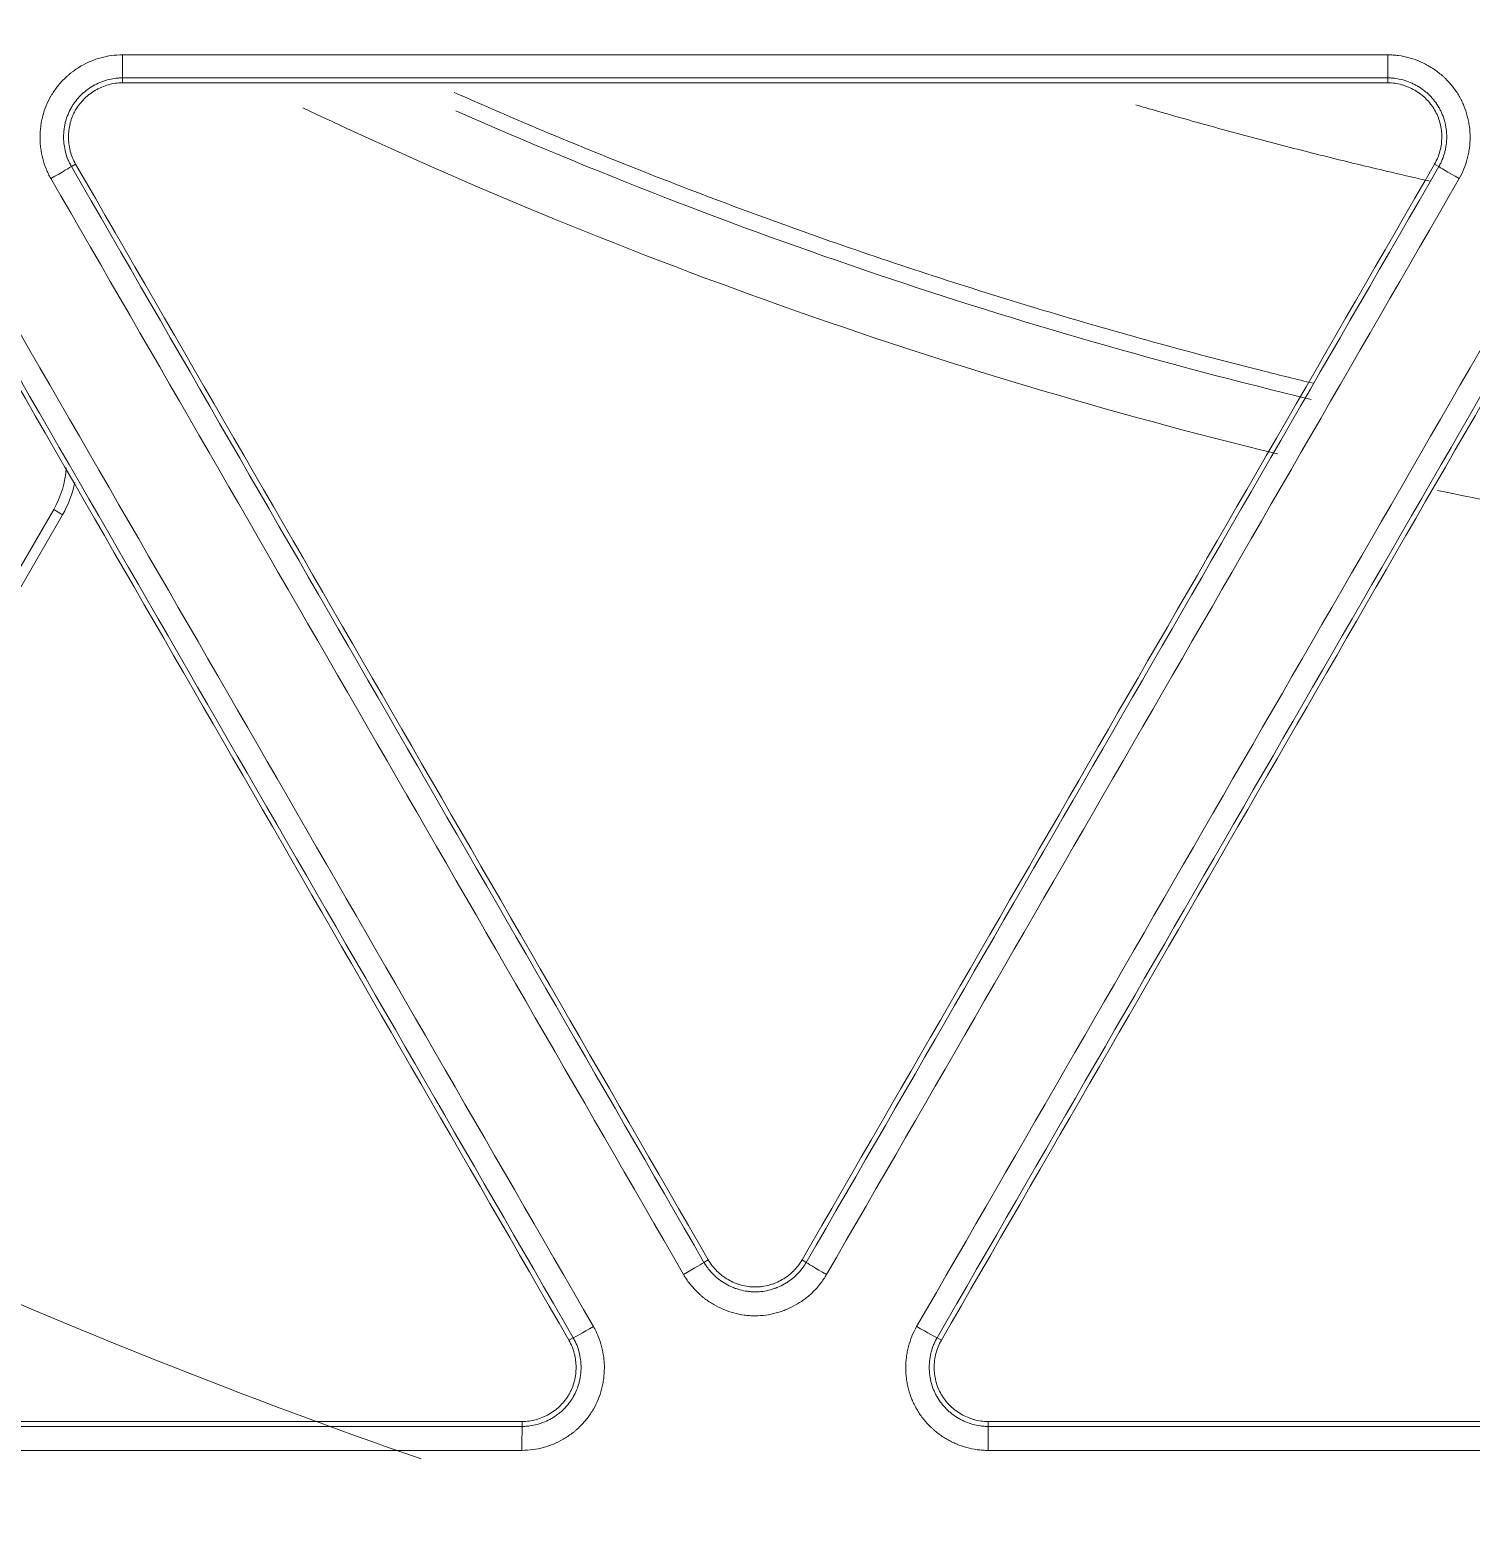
# Model space of a CAD drawing. Header units: inches. Extents: x 405346 to 489838, y -25612 to 14934.
# Drawn here: x 467194.61 to 467223.75, y 4199.86 to 4229.95 of the extents above; entities that cross this region are included whole.
import ezdxf

# ---------------------------------------------------------------- set-up
doc = ezdxf.new("R2010")
doc.units = ezdxf.units.IN
doc.header["$LTSCALE"] = 200
doc.header["$MEASUREMENT"] = 0
doc.layers.add('SS-EQ', color=2, linetype='Continuous', lineweight=20)

# ---------------------------------------------------------------- blocks, each defined once
blk = doc.blocks.new('4way무풍')
at = {"layer": 'SS-EQ'}
for p, q in [((-47.784, -92.45), (-47.784, -92.55)), ((-22.209, -92.55), (-22.209, -92.45)), ((-48.732, -94.192), (-48.818, -94.241)), ((-21.175, -94.241), (-21.262, -94.192)), ((-51.299, -105.267), (-48.996, -101.278)), ((-50.202, -102.951), (-49.176, -101.175)), ((-49.176, -101.175), (-48.996, -101.278)), ((-36.031, -116.39), (-35.944, -116.34)), ((-34.049, -116.34), (-33.963, -116.39)), ((-38.76, -117.966), (-38.673, -117.915)), ((-31.32, -117.915), (-31.233, -117.966)), ((-39.708, -119.707), (-39.708, -119.607)), ((-30.286, -119.607), (-30.286, -119.707))]:
    blk.add_line(p, q, dxfattribs=at)
for centre, radius, start, end in [((0, 0), 102.993, 244.62314, 256.2741), ((0, 0), 101.761, 246.21187, 256.5), ((-50.851, -100.207), 1.934, 330, 356.2814), ((-50.851, -100.207), 2.142, 330, 348.7383), ((0, 0), 102.993, 258.11985, 262.57626), ((0, 0), 127.397, 240.74974, 250.8709)]:
    blk.add_arc(centre, radius, start, end, dxfattribs=at)
for centre, major_axis, ratio, start_param, end_param in [((-47.784, -91.976), (0, 0.474), 0.006388, 1.586638, 3.106685), ((-22.209, -91.976), (0, 0.474), 0.002889, 1.587274, 3.106686), ((-49.228, -94.478), (-0.41, -0.237), 0.010854, 1.557017, 3.106684), ((-20.765, -94.478), (-0.41, 0.237), 0.016057, 0.034911, 1.576993), ((-36.441, -116.626), (0.41, 0.237), 0.016424, 4.698155, 6.248274), ((-33.552, -116.626), (-0.41, 0.237), 0.020451, 0.034914, 1.578233), ((-38.263, -117.678), (-0.41, -0.237), 0.016482, 0.034911, 1.556331), ((-31.73, -117.678), (-0.41, 0.237), 0.020573, 1.578579, 3.106679), ((-39.708, -120.18), (0, 0.474), 0.004362, 0.034813, 1.592795), ((-30.286, -120.18), (0, -0.474), 0.00332, 3.176499, 4.734691)]:
    blk.add_ellipse(centre, major_axis=major_axis, ratio=ratio, start_param=start_param, end_param=end_param, dxfattribs=at)
for points, knots in [([(-0.032, -346.294), (-6.969, -346.294), (-13.906, -346.294), (-27.78, -346.294), (-34.717, -346.294), (-55.528, -346.294), (-69.403, -346.294), (-97.151, -346.294), (-111.025, -346.294), (-138.774, -346.294), (-152.648, -346.294), (-180.396, -346.294), (-194.27, -346.294), (-215.082, -346.294), (-222.019, -346.294), (-235.893, -346.294), (-242.83, -346.294), (-253.236, -346.294), (-256.704, -346.293), (-263.641, -346.293), (-267.11, -346.294), (-272.313, -346.294), (-274.047, -346.294), (-276.648, -346.294), (-277.515, -346.294), (-279.25, -346.294), (-280.117, -346.293), (-281.418, -346.293), (-281.851, -346.293), (-282.718, -346.293), (-283.152, -346.293), (-283.802, -346.293), (-284.019, -346.294), (-284.453, -346.294), (-284.669, -346.294), (-285.103, -346.294), (-285.32, -346.293), (-285.753, -346.291), (-285.97, -346.288), (-286.62, -346.277), (-287.053, -346.265), (-287.92, -346.232), (-288.353, -346.21), (-289.653, -346.133), (-290.519, -346.062), (-291.817, -345.929), (-292.25, -345.88), (-292.899, -345.799), (-293.116, -345.771), (-293.548, -345.713), (-294.627, -345.561), (-295.697, -345.382), (-298.249, -344.898), (-299.929, -344.504), (-302.417, -343.81), (-304.065, -343.313), (-305.692, -342.746), (-308.116, -341.843), (-309.711, -341.172), (-311.481, -340.336), (-311.677, -340.242), (-312.069, -340.051), (-312.265, -339.955), (-312.85, -339.663), (-313.238, -339.464), (-314.393, -338.857), (-315.91, -338.018), (-317.384, -337.119), (-318.837, -336.19), (-319.553, -335.711), (-320.962, -334.724), (-322.351, -333.708), (-324.369, -332.095), (-326.323, -330.394), (-327.582, -329.2), (-328.355, -328.435), (-328.586, -328.204), (-328.815, -327.971), (-328.968, -327.815), (-329.044, -327.737), (-329.423, -327.345), (-329.723, -327.029), (-330.61, -326.073), (-331.762, -324.777), (-333.398, -322.77), (-334.43, -321.391), (-335.932, -319.291), (-336.873, -317.851), (-338.196, -315.627), (-339.047, -314.124), (-339.838, -312.58), (-340.313, -311.601), (-340.454, -311.306), (-340.593, -311.01), (-340.685, -310.813), (-340.731, -310.713), (-340.958, -310.218), (-341.135, -309.821), (-341.654, -308.624), (-342.309, -307.019), (-343.186, -304.583), (-343.7, -302.939), (-344.419, -300.46), (-344.828, -298.788), (-345.336, -296.251), (-345.487, -295.401), (-345.755, -293.691), (-345.871, -292.831), (-345.994, -291.749), (-346.017, -291.533), (-346.062, -291.099), (-346.083, -290.882), (-346.143, -290.23), (-346.178, -289.796), (-346.239, -288.927), (-346.265, -288.493), (-346.307, -287.624), (-346.324, -287.19), (-346.342, -286.538), (-346.347, -286.321), (-346.354, -285.886), (-346.356, -285.669), (-346.359, -285.235), (-346.359, -285.017), (-346.359, -284.583), (-346.359, -284.366), (-346.358, -283.714), (-346.358, -283.28), (-346.358, -282.411), (-346.358, -281.976), (-346.358, -280.673), (-346.358, -279.804), (-346.359, -278.066), (-346.359, -277.197), (-346.359, -274.59), (-346.359, -272.852), (-346.358, -264.163), (-346.358, -257.211), (-346.359, -236.356), (-346.359, -222.453), (-346.359, -194.646), (-346.359, -180.743), (-346.359, -152.936), (-346.359, -139.033), (-346.359, -111.226), (-346.359, -69.517), (-346.359, -27.807), (-346.359, 0)], [0, 0, 0, 0, 0.03125, 0.03125, 0.0625, 0.0625, 0.125, 0.125, 0.1875, 0.1875, 0.25, 0.25, 0.3125, 0.3125, 0.34375, 0.34375, 0.375, 0.375, 0.390625, 0.390625, 0.40625, 0.40625, 0.414063, 0.414063, 0.417969, 0.417969, 0.421875, 0.421875, 0.423828, 0.423828, 0.425781, 0.425781, 0.426758, 0.426758, 0.427734, 0.427734, 0.428711, 0.428711, 0.429688, 0.429688, 0.431641, 0.431641, 0.433594, 0.433594, 0.4375, 0.4375, 0.439453, 0.439453, 0.44043, 0.44043, 0.441406, 0.445313, 0.445313, 0.453125, 0.453125, 0.457031, 0.460938, 0.460938, 0.46875, 0.46875, 0.469727, 0.469727, 0.470703, 0.470703, 0.472656, 0.472656, 0.476563, 0.480469, 0.480469, 0.484375, 0.484375, 0.488281, 0.492188, 0.496094, 0.5, 0.5, 0.500977, 0.501465, 0.501465, 0.501953, 0.501953, 0.503906, 0.503906, 0.507813, 0.511719, 0.515625, 0.515625, 0.523438, 0.523438, 0.527344, 0.53125, 0.53125, 0.532227, 0.532715, 0.532715, 0.533203, 0.533203, 0.535156, 0.535156, 0.539063, 0.542969, 0.546875, 0.546875, 0.554688, 0.554688, 0.558594, 0.558594, 0.5625, 0.5625, 0.563477, 0.563477, 0.564453, 0.564453, 0.566406, 0.566406, 0.568359, 0.568359, 0.570313, 0.570313, 0.571289, 0.571289, 0.572266, 0.572266, 0.573242, 0.573242, 0.574219, 0.574219, 0.576172, 0.576172, 0.578125, 0.578125, 0.582031, 0.582031, 0.585938, 0.585938, 0.59375, 0.59375, 0.625, 0.625, 0.6875, 0.6875, 0.75, 0.75, 0.8125, 0.8125, 0.875, 1, 1, 1, 1]), ([(-345.164, 0), (-345.164, -27.72), (-345.163, -69.3), (-345.162, -110.879), (-345.161, -138.599), (-345.16, -152.459), (-345.158, -180.179), (-345.157, -194.038), (-345.154, -221.758), (-345.152, -235.618), (-345.147, -256.408), (-345.146, -263.338), (-345.145, -272), (-345.144, -273.733), (-345.144, -276.331), (-345.144, -277.198), (-345.143, -278.93), (-345.142, -279.796), (-345.142, -281.096), (-345.141, -281.529), (-345.141, -282.395), (-345.141, -282.828), (-345.141, -283.694), (-345.141, -284.128), (-345.14, -284.777), (-345.139, -284.994), (-345.136, -285.427), (-345.134, -285.643), (-345.124, -286.293), (-345.113, -286.726), (-345.08, -287.592), (-345.06, -288.025), (-345.009, -288.891), (-344.978, -289.324), (-344.926, -289.973), (-344.898, -290.298), (-344.868, -290.623), (-344.847, -290.839), (-344.836, -290.947), (-344.736, -291.92), (-344.629, -292.78), (-344.379, -294.49), (-344.236, -295.341), (-343.754, -297.876), (-343.361, -299.547), (-342.665, -302.025), (-342.166, -303.667), (-341.312, -306.101), (-340.67, -307.704), (-340.162, -308.899), (-339.901, -309.494), (-339.629, -310.087), (-339.446, -310.481), (-339.353, -310.678), (-338.885, -311.657), (-338.495, -312.43), (-337.684, -313.955), (-337.263, -314.706), (-336.391, -316.189), (-335.94, -316.919), (-335.007, -318.36), (-334.525, -319.069), (-333.532, -320.468), (-332.508, -321.846), (-330.881, -323.85), (-329.735, -325.144), (-328.853, -326.098), (-328.555, -326.413), (-328.177, -326.804), (-328.101, -326.882), (-327.949, -327.038), (-327.721, -327.27), (-327.491, -327.501), (-326.721, -328.264), (-325.466, -329.454), (-323.518, -331.15), (-321.504, -332.756), (-320.119, -333.767), (-318.711, -334.749), (-317.997, -335.224), (-316.546, -336.146), (-315.81, -336.593), (-314.315, -337.455), (-313.557, -337.871), (-312.595, -338.371), (-312.305, -338.52), (-312.014, -338.667), (-311.819, -338.764), (-311.722, -338.813), (-311.235, -339.053), (-310.844, -339.241), (-309.666, -339.791), (-308.875, -340.139), (-307.283, -340.8), (-305.68, -341.425), (-303.244, -342.258), (-301.598, -342.743), (-299.114, -343.417), (-297.436, -343.797), (-294.888, -344.259), (-294.033, -344.395), (-292.957, -344.543), (-292.742, -344.571), (-292.31, -344.625), (-291.663, -344.704), (-291.015, -344.771), (-289.72, -344.892), (-288.856, -344.954), (-287.56, -345.019), (-287.128, -345.036), (-286.48, -345.054), (-286.264, -345.059), (-285.831, -345.067), (-285.615, -345.069), (-285.183, -345.073), (-284.967, -345.074), (-284.534, -345.075), (-284.318, -345.075), (-283.67, -345.076), (-283.237, -345.076), (-282.589, -345.076), (-282.373, -345.076), (-281.94, -345.076), (-281.724, -345.076), (-281.075, -345.076), (-280.643, -345.077), (-279.346, -345.077), (-278.481, -345.078), (-276.752, -345.079), (-275.887, -345.079), (-273.293, -345.079), (-271.563, -345.08), (-262.916, -345.081), (-255.998, -345.082), (-242.162, -345.085), (-235.244, -345.086), (-221.408, -345.089), (-214.49, -345.09), (-193.736, -345.092), (-179.9, -345.094), (-152.228, -345.096), (-138.392, -345.096), (-110.72, -345.097), (-96.884, -345.098), (-69.212, -345.098), (-55.376, -345.099), (-34.622, -345.099), (-27.704, -345.099), (-13.868, -345.099), (-6.95, -345.099), (-0.032, -345.099)], [0, 0, 0, 0, 0.125, 0.1875, 0.1875, 0.25, 0.25, 0.3125, 0.3125, 0.375, 0.375, 0.40625, 0.40625, 0.414063, 0.414063, 0.417969, 0.417969, 0.421875, 0.421875, 0.423828, 0.423828, 0.425781, 0.425781, 0.427734, 0.427734, 0.428711, 0.428711, 0.429688, 0.429688, 0.431641, 0.431641, 0.433594, 0.433594, 0.435547, 0.435547, 0.436523, 0.437012, 0.437012, 0.4375, 0.4375, 0.441406, 0.441406, 0.445313, 0.445313, 0.453125, 0.453125, 0.457031, 0.460938, 0.464844, 0.464844, 0.466797, 0.467773, 0.467773, 0.46875, 0.46875, 0.472656, 0.472656, 0.476563, 0.476563, 0.480469, 0.480469, 0.484375, 0.484375, 0.488281, 0.492188, 0.496094, 0.496094, 0.498047, 0.498047, 0.498535, 0.498535, 0.499023, 0.5, 0.5, 0.503906, 0.507813, 0.511719, 0.515625, 0.515625, 0.519531, 0.519531, 0.523438, 0.523438, 0.527344, 0.527344, 0.52832, 0.528809, 0.528809, 0.529297, 0.529297, 0.53125, 0.53125, 0.535156, 0.535156, 0.539063, 0.542969, 0.546875, 0.546875, 0.554688, 0.554688, 0.558594, 0.558594, 0.55957, 0.55957, 0.560547, 0.5625, 0.5625, 0.566406, 0.566406, 0.568359, 0.568359, 0.569336, 0.569336, 0.570313, 0.570313, 0.571289, 0.571289, 0.572266, 0.572266, 0.574219, 0.574219, 0.575195, 0.575195, 0.576172, 0.576172, 0.578125, 0.578125, 0.582031, 0.582031, 0.585938, 0.585938, 0.59375, 0.59375, 0.625, 0.625, 0.65625, 0.65625, 0.6875, 0.6875, 0.75, 0.75, 0.8125, 0.8125, 0.875, 0.875, 0.9375, 0.9375, 0.96875, 0.96875, 1, 1, 1, 1]), ([(-49.231, -94.486), (-49.25, -94.454), (-49.267, -94.422), (-49.299, -94.356), (-49.314, -94.322), (-49.356, -94.221), (-49.401, -94.084), (-49.429, -93.941), (-49.441, -93.851), (-49.443, -93.832), (-49.446, -93.796), (-49.451, -93.741), (-49.452, -93.687), (-49.452, -93.578), (-49.448, -93.506), (-49.434, -93.398), (-49.428, -93.362), (-49.417, -93.308), (-49.414, -93.29), (-49.405, -93.254), (-49.401, -93.237), (-49.378, -93.149), (-49.332, -93.011), (-49.268, -92.881), (-49.213, -92.786), (-49.194, -92.755), (-49.153, -92.694), (-49.132, -92.665), (-49.065, -92.579), (-49.017, -92.524), (-48.94, -92.448), (-48.9, -92.411), (-48.858, -92.376), (-48.83, -92.352), (-48.815, -92.341), (-48.743, -92.286), (-48.622, -92.205), (-48.492, -92.141), (-48.408, -92.106), (-48.391, -92.099), (-48.357, -92.086), (-48.34, -92.08), (-48.288, -92.062), (-48.253, -92.051), (-48.147, -92.023), (-48.077, -92.008), (-47.933, -91.989), (-47.86, -91.984), (-47.787, -91.984)], [0, 0, 0, 0, 0.03125, 0.03125, 0.0625, 0.0625, 0.125, 0.1875, 0.1875, 0.203125, 0.203125, 0.21875, 0.25, 0.25, 0.3125, 0.3125, 0.34375, 0.34375, 0.359375, 0.359375, 0.375, 0.375, 0.4375, 0.5, 0.5, 0.53125, 0.53125, 0.5625, 0.5625, 0.625, 0.625, 0.65625, 0.671875, 0.671875, 0.6875, 0.6875, 0.75, 0.8125, 0.8125, 0.828125, 0.828125, 0.84375, 0.84375, 0.875, 0.875, 0.9375, 0.9375, 1, 1, 1, 1]), ([(-22.211, -91.984), (-22.174, -91.984), (-22.137, -91.985), (-22.064, -91.99), (-22.028, -91.994), (-21.92, -92.009), (-21.778, -92.038), (-21.64, -92.085), (-21.556, -92.12), (-21.539, -92.128), (-21.506, -92.143), (-21.456, -92.166), (-21.408, -92.192), (-21.314, -92.247), (-21.254, -92.287), (-21.167, -92.353), (-21.139, -92.376), (-21.098, -92.412), (-21.084, -92.424), (-21.057, -92.449), (-21.044, -92.462), (-20.979, -92.526), (-20.884, -92.635), (-20.803, -92.755), (-20.748, -92.85), (-20.73, -92.883), (-20.698, -92.948), (-20.683, -92.981), (-20.642, -93.082), (-20.619, -93.15), (-20.592, -93.256), (-20.584, -93.291), (-20.573, -93.345), (-20.57, -93.363), (-20.564, -93.399), (-20.561, -93.417), (-20.55, -93.508), (-20.54, -93.653), (-20.55, -93.797), (-20.561, -93.887), (-20.564, -93.906), (-20.57, -93.942), (-20.573, -93.96), (-20.584, -94.014), (-20.592, -94.049), (-20.62, -94.155), (-20.643, -94.223), (-20.698, -94.357), (-20.729, -94.422), (-20.766, -94.486)], [0, 0, 0, 0, 0.03125, 0.03125, 0.0625, 0.0625, 0.125, 0.1875, 0.1875, 0.203125, 0.203125, 0.21875, 0.25, 0.25, 0.3125, 0.3125, 0.34375, 0.34375, 0.359375, 0.359375, 0.375, 0.375, 0.4375, 0.5, 0.5, 0.53125, 0.53125, 0.5625, 0.5625, 0.625, 0.625, 0.65625, 0.65625, 0.671875, 0.671875, 0.6875, 0.6875, 0.75, 0.8125, 0.8125, 0.828125, 0.828125, 0.84375, 0.84375, 0.875, 0.875, 0.9375, 0.9375, 1, 1, 1, 1]), ([(-47.784, -92.45), (-47.787, -92.45), (-47.791, -92.45), (-47.797, -92.45), (-47.807, -92.45), (-47.83, -92.451), (-47.876, -92.453), (-47.914, -92.457), (-47.991, -92.467), (-48.042, -92.478), (-48.117, -92.498), (-48.142, -92.506), (-48.192, -92.523), (-48.216, -92.533), (-48.289, -92.563), (-48.381, -92.609), (-48.468, -92.666), (-48.52, -92.706), (-48.53, -92.714), (-48.551, -92.731), (-48.581, -92.756), (-48.609, -92.783), (-48.665, -92.837), (-48.699, -92.876), (-48.747, -92.938), (-48.762, -92.959), (-48.791, -93.002), (-48.805, -93.024), (-48.844, -93.092), (-48.867, -93.139), (-48.906, -93.235), (-48.923, -93.284), (-48.943, -93.36), (-48.948, -93.385), (-48.958, -93.437), (-48.962, -93.463), (-48.972, -93.54), (-48.976, -93.592), (-48.976, -93.669), (-48.975, -93.695), (-48.972, -93.734), (-48.971, -93.748), (-48.969, -93.774), (-48.967, -93.787), (-48.959, -93.852), (-48.939, -93.954), (-48.907, -94.052), (-48.877, -94.124), (-48.867, -94.148), (-48.849, -94.184), (-48.843, -94.195), (-48.834, -94.213), (-48.829, -94.221), (-48.825, -94.23), (-48.821, -94.236), (-48.82, -94.239), (-48.818, -94.241)], [0, 0, 0, 0, 0.003906, 0.003906, 0.007812, 0.015625, 0.03125, 0.0625, 0.0625, 0.125, 0.125, 0.15625, 0.15625, 0.1875, 0.1875, 0.25, 0.3125, 0.3125, 0.328125, 0.328125, 0.34375, 0.375, 0.375, 0.4375, 0.4375, 0.46875, 0.46875, 0.5, 0.5, 0.5625, 0.5625, 0.625, 0.625, 0.65625, 0.65625, 0.6875, 0.6875, 0.75, 0.75, 0.78125, 0.78125, 0.796875, 0.796875, 0.8125, 0.8125, 0.875, 0.9375, 0.9375, 0.96875, 0.96875, 0.984375, 0.984375, 0.992188, 0.996094, 0.996094, 1, 1, 1, 1]), ([(-48.732, -94.192), (-48.756, -94.15), (-48.777, -94.107), (-48.813, -94.019), (-48.828, -93.974), (-48.846, -93.905), (-48.851, -93.881), (-48.86, -93.834), (-48.864, -93.811), (-48.873, -93.739), (-48.879, -93.645), (-48.873, -93.549), (-48.866, -93.49), (-48.864, -93.478), (-48.86, -93.454), (-48.854, -93.419), (-48.846, -93.384), (-48.828, -93.315), (-48.813, -93.27), (-48.786, -93.204), (-48.776, -93.182), (-48.755, -93.139), (-48.744, -93.118), (-48.708, -93.056), (-48.655, -92.977), (-48.592, -92.906), (-48.541, -92.855), (-48.523, -92.839), (-48.487, -92.807), (-48.468, -92.792), (-48.412, -92.749), (-48.372, -92.723), (-48.31, -92.687), (-48.279, -92.67), (-48.246, -92.654), (-48.224, -92.645), (-48.213, -92.64), (-48.158, -92.617), (-48.068, -92.585), (-47.975, -92.566), (-47.881, -92.553), (-47.832, -92.55), (-47.784, -92.55)], [0, 0, 0, 0, 0.0625, 0.0625, 0.125, 0.125, 0.15625, 0.15625, 0.1875, 0.1875, 0.25, 0.3125, 0.3125, 0.328125, 0.328125, 0.34375, 0.375, 0.375, 0.4375, 0.4375, 0.46875, 0.46875, 0.5, 0.5, 0.5625, 0.625, 0.625, 0.65625, 0.65625, 0.6875, 0.6875, 0.75, 0.75, 0.78125, 0.796875, 0.796875, 0.8125, 0.8125, 0.875, 0.9375, 0.9375, 1, 1, 1, 1]), ([(-21.175, -94.241), (-21.174, -94.239), (-21.172, -94.236), (-21.169, -94.23), (-21.164, -94.221), (-21.153, -94.201), (-21.132, -94.161), (-21.116, -94.125), (-21.087, -94.053), (-21.07, -94.004), (-21.051, -93.929), (-21.045, -93.903), (-21.035, -93.852), (-21.031, -93.826), (-21.021, -93.748), (-21.014, -93.645), (-21.021, -93.541), (-21.029, -93.476), (-21.031, -93.463), (-21.035, -93.437), (-21.042, -93.398), (-21.05, -93.36), (-21.07, -93.285), (-21.086, -93.236), (-21.116, -93.164), (-21.126, -93.14), (-21.149, -93.093), (-21.162, -93.07), (-21.201, -93.002), (-21.23, -92.959), (-21.293, -92.877), (-21.328, -92.838), (-21.384, -92.783), (-21.403, -92.765), (-21.442, -92.731), (-21.463, -92.714), (-21.525, -92.667), (-21.568, -92.639), (-21.635, -92.6), (-21.67, -92.581), (-21.705, -92.564), (-21.729, -92.553), (-21.741, -92.548), (-21.801, -92.523), (-21.9, -92.489), (-22.001, -92.468), (-22.078, -92.457), (-22.104, -92.454), (-22.144, -92.452), (-22.157, -92.451), (-22.176, -92.45), (-22.186, -92.45), (-22.196, -92.45), (-22.203, -92.45), (-22.206, -92.45), (-22.209, -92.45)], [0, 0, 0, 0, 0.003906, 0.003906, 0.007812, 0.015625, 0.03125, 0.0625, 0.0625, 0.125, 0.125, 0.15625, 0.15625, 0.1875, 0.1875, 0.25, 0.3125, 0.3125, 0.328125, 0.328125, 0.34375, 0.375, 0.375, 0.4375, 0.4375, 0.46875, 0.46875, 0.5, 0.5, 0.5625, 0.5625, 0.625, 0.625, 0.65625, 0.65625, 0.6875, 0.6875, 0.75, 0.75, 0.78125, 0.796875, 0.796875, 0.8125, 0.8125, 0.875, 0.9375, 0.9375, 0.96875, 0.96875, 0.984375, 0.984375, 0.992187, 0.996094, 0.996094, 1, 1, 1, 1]), ([(-22.209, -92.55), (-22.161, -92.55), (-22.114, -92.553), (-22.019, -92.566), (-21.973, -92.576), (-21.904, -92.595), (-21.881, -92.602), (-21.836, -92.617), (-21.813, -92.626), (-21.747, -92.654), (-21.662, -92.696), (-21.583, -92.749), (-21.535, -92.785), (-21.525, -92.793), (-21.507, -92.808), (-21.479, -92.831), (-21.453, -92.855), (-21.402, -92.905), (-21.371, -92.941), (-21.327, -92.997), (-21.313, -93.016), (-21.286, -93.056), (-21.274, -93.076), (-21.238, -93.139), (-21.196, -93.224), (-21.166, -93.314), (-21.148, -93.384), (-21.142, -93.407), (-21.133, -93.454), (-21.129, -93.478), (-21.12, -93.549), (-21.117, -93.596), (-21.117, -93.668), (-21.118, -93.691), (-21.121, -93.739), (-21.123, -93.763), (-21.132, -93.835), (-21.15, -93.928), (-21.18, -94.018), (-21.216, -94.106), (-21.238, -94.15), (-21.262, -94.192)], [0, 0, 0, 0, 0.0625, 0.0625, 0.125, 0.125, 0.15625, 0.15625, 0.1875, 0.1875, 0.25, 0.3125, 0.3125, 0.328125, 0.328125, 0.34375, 0.375, 0.375, 0.4375, 0.4375, 0.46875, 0.46875, 0.5, 0.5, 0.5625, 0.625, 0.625, 0.65625, 0.65625, 0.6875, 0.6875, 0.75, 0.75, 0.78125, 0.78125, 0.8125, 0.8125, 0.875, 0.9375, 0.9375, 1, 1, 1, 1]), ([(-41.078, -92.744), (-39.815, -93.304), (-37.174, -94.409), (-33.114, -95.909), (-28.927, -97.253), (-25.786, -98.114), (-24.048, -98.542), (-23.718, -98.621)], [0, 0, 0, 0, 0.225949, 0.467776, 0.707379, 0.944548, 1, 1, 1, 1]), ([(-21.346, -94.54), (-21.61, -94.48), (-22.278, -94.327), (-23.35, -94.068), (-24.565, -93.758), (-25.782, -93.43), (-26.695, -93.172), (-27.202, -93.024), (-27.304, -92.994)], [0, 0, 0, 0, 0.131495, 0.334043, 0.537698, 0.742444, 0.948267, 1, 1, 1, 1]), ([(-36.031, -116.39), (-36.029, -116.393), (-36.027, -116.395), (-36.024, -116.401), (-36.019, -116.41), (-36.007, -116.429), (-35.982, -116.467), (-35.959, -116.499), (-35.912, -116.56), (-35.878, -116.599), (-35.822, -116.654), (-35.803, -116.672), (-35.763, -116.706), (-35.743, -116.723), (-35.681, -116.77), (-35.594, -116.827), (-35.501, -116.874), (-35.441, -116.899), (-35.429, -116.904), (-35.404, -116.913), (-35.367, -116.926), (-35.33, -116.938), (-35.255, -116.958), (-35.204, -116.969), (-35.127, -116.979), (-35.101, -116.982), (-35.049, -116.986), (-35.023, -116.987), (-34.944, -116.987), (-34.841, -116.979), (-34.739, -116.959), (-34.664, -116.938), (-34.639, -116.93), (-34.589, -116.913), (-34.565, -116.904), (-34.493, -116.874), (-34.447, -116.851), (-34.379, -116.812), (-34.346, -116.791), (-34.314, -116.769), (-34.292, -116.754), (-34.282, -116.746), (-34.23, -116.706), (-34.151, -116.638), (-34.082, -116.561), (-34.034, -116.499), (-34.019, -116.478), (-33.997, -116.446), (-33.99, -116.435), (-33.979, -116.418), (-33.974, -116.41), (-33.969, -116.401), (-33.966, -116.395), (-33.964, -116.393), (-33.963, -116.39)], [0, 0, 0, 0, 0.003906, 0.003906, 0.007812, 0.015625, 0.03125, 0.0625, 0.0625, 0.125, 0.125, 0.15625, 0.15625, 0.1875, 0.1875, 0.25, 0.3125, 0.3125, 0.328125, 0.328125, 0.34375, 0.375, 0.375, 0.4375, 0.4375, 0.46875, 0.46875, 0.5, 0.5, 0.5625, 0.625, 0.625, 0.65625, 0.65625, 0.6875, 0.6875, 0.75, 0.75, 0.78125, 0.796875, 0.796875, 0.8125, 0.8125, 0.875, 0.9375, 0.9375, 0.96875, 0.96875, 0.984375, 0.984375, 0.992188, 0.996094, 0.996094, 1, 1, 1, 1]), ([(-34.049, -116.34), (-34.073, -116.382), (-34.1, -116.421), (-34.158, -116.496), (-34.189, -116.532), (-34.24, -116.582), (-34.258, -116.598), (-34.294, -116.63), (-34.313, -116.645), (-34.37, -116.688), (-34.449, -116.741), (-34.534, -116.783), (-34.59, -116.807), (-34.601, -116.811), (-34.623, -116.82), (-34.657, -116.832), (-34.691, -116.842), (-34.76, -116.861), (-34.806, -116.871), (-34.877, -116.881), (-34.901, -116.883), (-34.949, -116.886), (-34.973, -116.887), (-35.045, -116.887), (-35.14, -116.881), (-35.233, -116.862), (-35.302, -116.843), (-35.325, -116.836), (-35.37, -116.82), (-35.393, -116.811), (-35.459, -116.784), (-35.501, -116.763), (-35.563, -116.727), (-35.583, -116.715), (-35.623, -116.688), (-35.643, -116.674), (-35.7, -116.631), (-35.772, -116.568), (-35.835, -116.497), (-35.893, -116.422), (-35.92, -116.382), (-35.944, -116.34)], [0, 0, 0, 0, 0.0625, 0.0625, 0.125, 0.125, 0.15625, 0.15625, 0.1875, 0.1875, 0.25, 0.3125, 0.3125, 0.328125, 0.328125, 0.34375, 0.375, 0.375, 0.4375, 0.4375, 0.46875, 0.46875, 0.5, 0.5, 0.5625, 0.625, 0.625, 0.65625, 0.65625, 0.6875, 0.6875, 0.75, 0.75, 0.78125, 0.78125, 0.8125, 0.8125, 0.875, 0.9375, 0.9375, 1, 1, 1, 1]), ([(-33.554, -116.636), (-33.572, -116.668), (-33.592, -116.699), (-33.633, -116.76), (-33.654, -116.79), (-33.721, -116.876), (-33.817, -116.984), (-33.927, -117.08), (-33.999, -117.135), (-34.014, -117.146), (-34.044, -117.167), (-34.089, -117.198), (-34.135, -117.227), (-34.23, -117.281), (-34.294, -117.313), (-34.395, -117.355), (-34.429, -117.368), (-34.481, -117.386), (-34.498, -117.392), (-34.533, -117.403), (-34.551, -117.408), (-34.639, -117.432), (-34.781, -117.46), (-34.926, -117.47), (-35.035, -117.47), (-35.072, -117.469), (-35.145, -117.464), (-35.181, -117.46), (-35.289, -117.446), (-35.36, -117.431), (-35.465, -117.403), (-35.499, -117.392), (-35.551, -117.374), (-35.568, -117.368), (-35.602, -117.355), (-35.619, -117.348), (-35.704, -117.313), (-35.834, -117.249), (-35.955, -117.168), (-36.027, -117.113), (-36.041, -117.102), (-36.07, -117.079), (-36.084, -117.067), (-36.125, -117.031), (-36.152, -117.006), (-36.229, -116.929), (-36.277, -116.875), (-36.366, -116.76), (-36.406, -116.7), (-36.443, -116.636)], [0, 0, 0, 0, 0.03125, 0.03125, 0.0625, 0.0625, 0.125, 0.1875, 0.1875, 0.203125, 0.203125, 0.21875, 0.25, 0.25, 0.3125, 0.3125, 0.34375, 0.34375, 0.359375, 0.359375, 0.375, 0.375, 0.4375, 0.5, 0.5, 0.53125, 0.53125, 0.5625, 0.5625, 0.625, 0.625, 0.65625, 0.65625, 0.671875, 0.671875, 0.6875, 0.6875, 0.75, 0.8125, 0.8125, 0.828125, 0.828125, 0.84375, 0.84375, 0.875, 0.875, 0.9375, 0.9375, 1, 1, 1, 1]), ([(-38.265, -117.689), (-38.247, -117.72), (-38.23, -117.753), (-38.197, -117.819), (-38.183, -117.852), (-38.141, -117.953), (-38.095, -118.09), (-38.068, -118.233), (-38.056, -118.323), (-38.054, -118.342), (-38.05, -118.378), (-38.046, -118.433), (-38.044, -118.487), (-38.045, -118.596), (-38.049, -118.668), (-38.063, -118.776), (-38.069, -118.812), (-38.079, -118.866), (-38.083, -118.884), (-38.091, -118.92), (-38.096, -118.938), (-38.119, -119.026), (-38.165, -119.163), (-38.229, -119.293), (-38.284, -119.388), (-38.303, -119.419), (-38.344, -119.48), (-38.365, -119.51), (-38.432, -119.596), (-38.48, -119.65), (-38.557, -119.726), (-38.597, -119.763), (-38.638, -119.799), (-38.667, -119.822), (-38.681, -119.833), (-38.754, -119.889), (-38.875, -119.969), (-39.005, -120.034), (-39.089, -120.069), (-39.106, -120.075), (-39.14, -120.088), (-39.157, -120.095), (-39.209, -120.112), (-39.244, -120.123), (-39.349, -120.152), (-39.42, -120.166), (-39.564, -120.185), (-39.636, -120.19), (-39.71, -120.19)], [0, 0, 0, 0, 0.03125, 0.03125, 0.0625, 0.0625, 0.125, 0.1875, 0.1875, 0.203125, 0.203125, 0.21875, 0.25, 0.25, 0.3125, 0.3125, 0.34375, 0.34375, 0.359375, 0.359375, 0.375, 0.375, 0.4375, 0.5, 0.5, 0.53125, 0.53125, 0.5625, 0.5625, 0.625, 0.625, 0.65625, 0.671875, 0.671875, 0.6875, 0.6875, 0.75, 0.8125, 0.8125, 0.828125, 0.828125, 0.84375, 0.84375, 0.875, 0.875, 0.9375, 0.9375, 1, 1, 1, 1]), ([(-39.708, -119.707), (-39.704, -119.707), (-39.701, -119.707), (-39.695, -119.706), (-39.685, -119.706), (-39.662, -119.706), (-39.616, -119.703), (-39.578, -119.699), (-39.5, -119.689), (-39.45, -119.679), (-39.374, -119.658), (-39.349, -119.65), (-39.3, -119.633), (-39.275, -119.624), (-39.203, -119.594), (-39.11, -119.547), (-39.024, -119.49), (-38.972, -119.45), (-38.961, -119.442), (-38.941, -119.426), (-38.911, -119.4), (-38.882, -119.374), (-38.827, -119.319), (-38.793, -119.28), (-38.745, -119.219), (-38.73, -119.198), (-38.701, -119.155), (-38.687, -119.132), (-38.647, -119.064), (-38.625, -119.018), (-38.585, -118.922), (-38.569, -118.873), (-38.549, -118.797), (-38.543, -118.771), (-38.533, -118.72), (-38.529, -118.694), (-38.519, -118.617), (-38.516, -118.565), (-38.516, -118.487), (-38.517, -118.461), (-38.519, -118.422), (-38.52, -118.409), (-38.523, -118.383), (-38.524, -118.37), (-38.532, -118.305), (-38.552, -118.203), (-38.585, -118.105), (-38.614, -118.032), (-38.625, -118.009), (-38.642, -117.973), (-38.648, -117.961), (-38.657, -117.944), (-38.662, -117.935), (-38.667, -117.927), (-38.67, -117.921), (-38.672, -117.918), (-38.673, -117.915)], [0, 0, 0, 0, 0.003906, 0.003906, 0.007813, 0.015625, 0.03125, 0.0625, 0.0625, 0.125, 0.125, 0.15625, 0.15625, 0.1875, 0.1875, 0.25, 0.3125, 0.3125, 0.328125, 0.328125, 0.34375, 0.375, 0.375, 0.4375, 0.4375, 0.46875, 0.46875, 0.5, 0.5, 0.5625, 0.5625, 0.625, 0.625, 0.65625, 0.65625, 0.6875, 0.6875, 0.75, 0.75, 0.78125, 0.78125, 0.796875, 0.796875, 0.8125, 0.8125, 0.875, 0.9375, 0.9375, 0.96875, 0.96875, 0.984375, 0.984375, 0.992187, 0.996094, 0.996094, 1, 1, 1, 1]), ([(-30.287, -120.191), (-30.324, -120.191), (-30.361, -120.189), (-30.434, -120.184), (-30.47, -120.181), (-30.578, -120.166), (-30.72, -120.137), (-30.857, -120.09), (-30.942, -120.054), (-30.959, -120.047), (-30.992, -120.032), (-31.041, -120.008), (-31.089, -119.982), (-31.184, -119.928), (-31.244, -119.888), (-31.331, -119.822), (-31.359, -119.799), (-31.4, -119.763), (-31.414, -119.75), (-31.441, -119.725), (-31.454, -119.713), (-31.518, -119.649), (-31.614, -119.54), (-31.695, -119.42), (-31.75, -119.325), (-31.767, -119.292), (-31.8, -119.227), (-31.814, -119.193), (-31.856, -119.093), (-31.879, -119.024), (-31.906, -118.919), (-31.914, -118.884), (-31.925, -118.83), (-31.928, -118.812), (-31.934, -118.776), (-31.937, -118.758), (-31.948, -118.667), (-31.957, -118.522), (-31.948, -118.377), (-31.937, -118.287), (-31.934, -118.269), (-31.928, -118.233), (-31.925, -118.215), (-31.914, -118.161), (-31.906, -118.126), (-31.878, -118.02), (-31.855, -117.952), (-31.8, -117.818), (-31.768, -117.752), (-31.732, -117.689)], [0, 0, 0, 0, 0.03125, 0.03125, 0.0625, 0.0625, 0.125, 0.1875, 0.1875, 0.203125, 0.203125, 0.21875, 0.25, 0.25, 0.3125, 0.3125, 0.34375, 0.34375, 0.359375, 0.359375, 0.375, 0.375, 0.4375, 0.5, 0.5, 0.53125, 0.53125, 0.5625, 0.5625, 0.625, 0.625, 0.65625, 0.65625, 0.671875, 0.671875, 0.6875, 0.6875, 0.75, 0.8125, 0.8125, 0.828125, 0.828125, 0.84375, 0.84375, 0.875, 0.875, 0.9375, 0.9375, 1, 1, 1, 1]), ([(-31.32, -117.915), (-31.322, -117.918), (-31.323, -117.921), (-31.327, -117.927), (-31.331, -117.935), (-31.342, -117.956), (-31.363, -117.996), (-31.379, -118.032), (-31.408, -118.104), (-31.425, -118.153), (-31.445, -118.228), (-31.45, -118.254), (-31.46, -118.305), (-31.464, -118.331), (-31.474, -118.409), (-31.481, -118.512), (-31.474, -118.616), (-31.466, -118.681), (-31.464, -118.694), (-31.46, -118.72), (-31.453, -118.758), (-31.444, -118.796), (-31.425, -118.871), (-31.408, -118.921), (-31.379, -118.993), (-31.368, -119.016), (-31.345, -119.063), (-31.333, -119.087), (-31.294, -119.154), (-31.265, -119.197), (-31.201, -119.279), (-31.167, -119.318), (-31.111, -119.373), (-31.092, -119.391), (-31.053, -119.425), (-31.032, -119.442), (-30.97, -119.489), (-30.927, -119.518), (-30.86, -119.557), (-30.825, -119.575), (-30.79, -119.592), (-30.766, -119.603), (-30.754, -119.608), (-30.694, -119.634), (-30.595, -119.668), (-30.494, -119.689), (-30.417, -119.699), (-30.391, -119.702), (-30.351, -119.705), (-30.338, -119.705), (-30.319, -119.706), (-30.309, -119.706), (-30.299, -119.706), (-30.292, -119.707), (-30.289, -119.707), (-30.286, -119.707)], [0, 0, 0, 0, 0.003906, 0.003906, 0.007813, 0.015625, 0.03125, 0.0625, 0.0625, 0.125, 0.125, 0.15625, 0.15625, 0.1875, 0.1875, 0.25, 0.3125, 0.3125, 0.328125, 0.328125, 0.34375, 0.375, 0.375, 0.4375, 0.4375, 0.46875, 0.46875, 0.5, 0.5, 0.5625, 0.5625, 0.625, 0.625, 0.65625, 0.65625, 0.6875, 0.6875, 0.75, 0.75, 0.78125, 0.796875, 0.796875, 0.8125, 0.8125, 0.875, 0.9375, 0.9375, 0.96875, 0.96875, 0.984375, 0.984375, 0.992188, 0.996094, 0.996094, 1, 1, 1, 1]), ([(-38.76, -117.966), (-38.736, -118.007), (-38.715, -118.05), (-38.679, -118.138), (-38.664, -118.183), (-38.646, -118.252), (-38.641, -118.276), (-38.632, -118.323), (-38.628, -118.347), (-38.619, -118.418), (-38.613, -118.512), (-38.619, -118.608), (-38.626, -118.667), (-38.628, -118.679), (-38.632, -118.703), (-38.638, -118.738), (-38.646, -118.773), (-38.664, -118.842), (-38.679, -118.887), (-38.706, -118.953), (-38.716, -118.975), (-38.737, -119.018), (-38.748, -119.039), (-38.784, -119.101), (-38.837, -119.18), (-38.9, -119.251), (-38.951, -119.302), (-38.969, -119.318), (-39.005, -119.35), (-39.023, -119.365), (-39.08, -119.408), (-39.12, -119.434), (-39.182, -119.47), (-39.213, -119.487), (-39.246, -119.503), (-39.267, -119.513), (-39.278, -119.517), (-39.334, -119.541), (-39.424, -119.572), (-39.517, -119.591), (-39.611, -119.604), (-39.66, -119.607), (-39.708, -119.607)], [0, 0, 0, 0, 0.0625, 0.0625, 0.125, 0.125, 0.15625, 0.15625, 0.1875, 0.1875, 0.25, 0.3125, 0.3125, 0.328125, 0.328125, 0.34375, 0.375, 0.375, 0.4375, 0.4375, 0.46875, 0.46875, 0.5, 0.5, 0.5625, 0.625, 0.625, 0.65625, 0.65625, 0.6875, 0.6875, 0.75, 0.75, 0.78125, 0.796875, 0.796875, 0.8125, 0.8125, 0.875, 0.9375, 0.9375, 1, 1, 1, 1]), ([(-30.286, -119.607), (-30.334, -119.607), (-30.382, -119.604), (-30.476, -119.591), (-30.522, -119.581), (-30.591, -119.562), (-30.614, -119.555), (-30.659, -119.54), (-30.682, -119.531), (-30.748, -119.503), (-30.833, -119.461), (-30.913, -119.408), (-30.96, -119.372), (-30.97, -119.364), (-30.988, -119.349), (-31.016, -119.326), (-31.042, -119.302), (-31.093, -119.252), (-31.124, -119.216), (-31.168, -119.16), (-31.182, -119.141), (-31.209, -119.101), (-31.222, -119.081), (-31.257, -119.018), (-31.299, -118.933), (-31.329, -118.843), (-31.348, -118.773), (-31.353, -118.75), (-31.362, -118.703), (-31.366, -118.679), (-31.375, -118.608), (-31.378, -118.561), (-31.378, -118.489), (-31.377, -118.466), (-31.374, -118.418), (-31.372, -118.394), (-31.363, -118.323), (-31.345, -118.229), (-31.315, -118.139), (-31.279, -118.051), (-31.258, -118.007), (-31.233, -117.966)], [0, 0, 0, 0, 0.0625, 0.0625, 0.125, 0.125, 0.15625, 0.15625, 0.1875, 0.1875, 0.25, 0.3125, 0.3125, 0.328125, 0.328125, 0.34375, 0.375, 0.375, 0.4375, 0.4375, 0.46875, 0.46875, 0.5, 0.5, 0.5625, 0.625, 0.625, 0.65625, 0.65625, 0.6875, 0.6875, 0.75, 0.75, 0.78125, 0.78125, 0.8125, 0.8125, 0.875, 0.9375, 0.9375, 1, 1, 1, 1])]:
    blk.add_open_spline(points, degree=3, knots=knots, dxfattribs=at)
for points in [[(-47.787, -91.984), (-39.262, -91.984), (-30.736, -91.984), (-22.211, -91.984)], [(-22.209, -92.45), (-30.734, -92.45), (-39.259, -92.45), (-47.784, -92.45)], [(-22.209, -92.55), (-30.734, -92.55), (-39.259, -92.55), (-47.784, -92.55)], [(-48.818, -94.241), (-44.556, -101.624), (-40.293, -109.007), (-36.031, -116.39)], [(-48.732, -94.192), (-44.469, -101.575), (-40.207, -108.957), (-35.944, -116.34)], [(-34.049, -116.34), (-29.787, -108.957), (-25.524, -101.575), (-21.262, -94.192)], [(-33.963, -116.39), (-29.7, -109.007), (-25.438, -101.624), (-21.175, -94.241)], [(-36.443, -116.636), (-40.706, -109.253), (-44.968, -101.869), (-49.231, -94.486)], [(-20.766, -94.486), (-25.029, -101.87), (-29.292, -109.253), (-33.554, -116.636)], [(-51.054, -95.538), (-46.791, -102.922), (-42.528, -110.305), (-38.265, -117.689)], [(-31.732, -117.689), (-27.469, -110.305), (-23.207, -102.922), (-18.944, -95.538)], [(-38.76, -117.966), (-43.022, -110.583), (-47.285, -103.2), (-51.547, -95.817)], [(-38.673, -117.915), (-42.936, -110.533), (-47.198, -103.15), (-51.461, -95.767)], [(-18.533, -95.767), (-22.795, -103.15), (-27.058, -110.533), (-31.32, -117.915)], [(-18.446, -95.817), (-22.709, -103.2), (-26.971, -110.583), (-31.233, -117.966)], [(-65.283, -119.607), (-56.758, -119.607), (-48.233, -119.607), (-39.708, -119.607)], [(-65.282, -119.707), (-56.758, -119.707), (-48.233, -119.707), (-39.708, -119.707)], [(-30.286, -119.607), (-21.761, -119.607), (-13.236, -119.607), (-4.711, -119.607)], [(-30.286, -119.707), (-21.761, -119.707), (-13.236, -119.707), (-4.711, -119.707)], [(-39.71, -120.19), (-48.235, -120.19), (-56.761, -120.19), (-65.286, -120.19)], [(-4.711, -120.191), (-13.237, -120.191), (-21.762, -120.191), (-30.287, -120.191)]]:
    blk.add_open_spline(points, degree=3, dxfattribs=at)

msp = doc.modelspace()

# ---------------------------------------------------------------- block references
msp.add_blockref('4way무풍', (467244.268, 4321.426))

doc.saveas('drawing.dxf')
